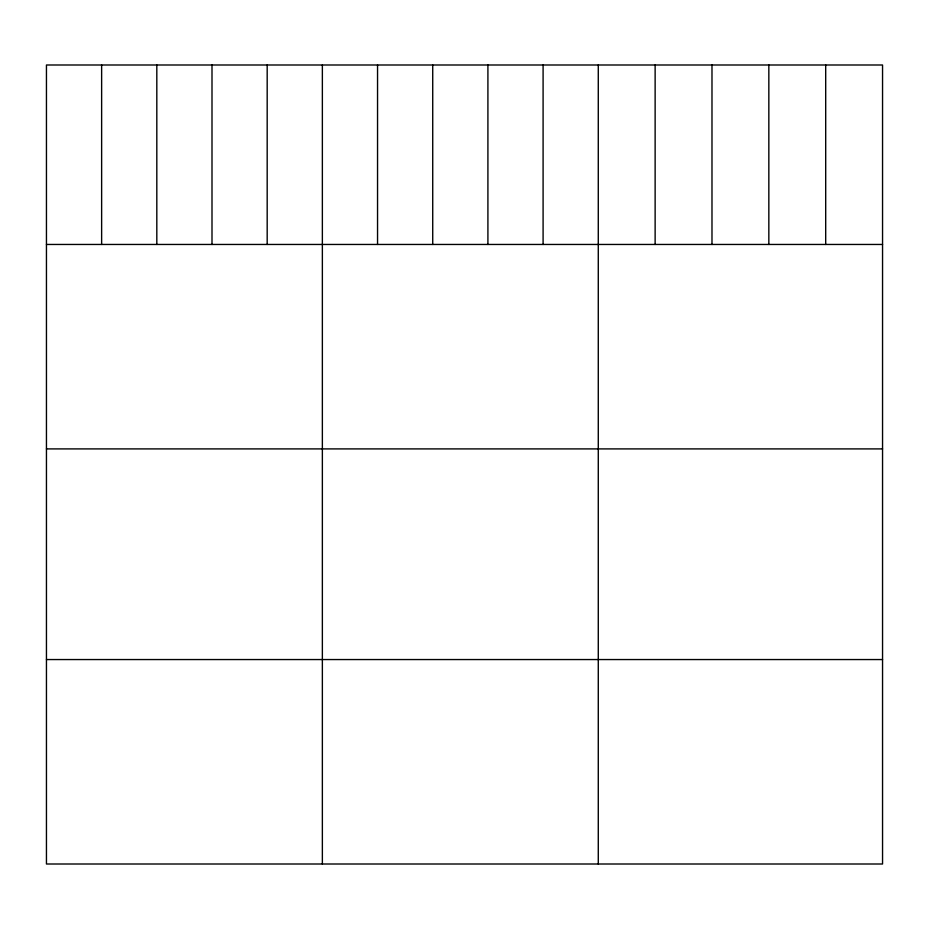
<?xml version="1.0" encoding="UTF-8"?>
<svg xmlns="http://www.w3.org/2000/svg" width="929" height="929" viewBox="0 0 929 929"><rect width="100%" height="100%" fill="white"/><g stroke="black" fill="none" stroke-linecap="round" stroke-linejoin="round"><path stroke-width="1.39" d="M882.55 244.455L882.55 864.005L46.45 864.005L46.45 64.995L882.55 64.995L882.55 244.455L46.45 244.455M46.45 448.904L882.55 448.904M46.45 659.555L882.55 659.555M825.695 64.995L825.695 244.455M768.84 64.995L768.84 244.455M711.986 64.995L711.986 244.455M655.131 64.995L655.131 244.455M598.276 64.995L598.276 864.005M543.093 64.995L543.093 244.455M487.911 64.995L487.911 244.455M432.728 64.995L432.728 244.455M377.546 64.995L377.546 244.455M322.363 64.995L322.363 864.005M267.18 64.995L267.18 244.455M211.998 64.995L211.998 244.455M156.815 64.995L156.815 244.455M101.633 64.995L101.633 244.455"/></g></svg>
